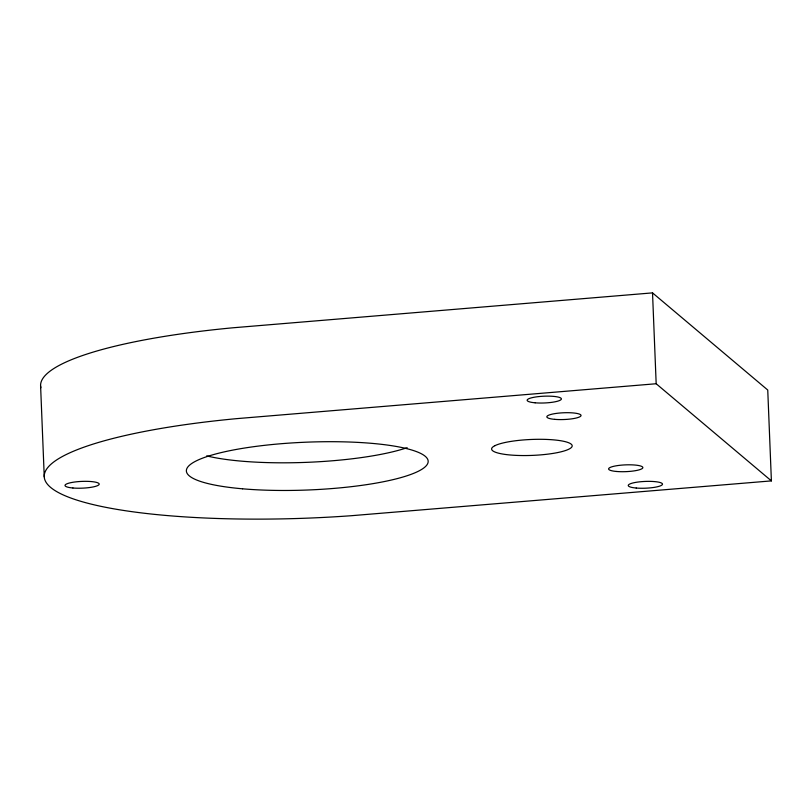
<?xml version="1.0" encoding="UTF-8"?>
<svg xmlns="http://www.w3.org/2000/svg" width="812" height="812" viewBox="0 0 812 812"><rect width="100%" height="100%" fill="white"/><g stroke="black" fill="none" stroke-linecap="round" stroke-linejoin="round"><path stroke-width="1.22" d="M771.4 480.887L656.177 383.741L236.272 418.677A263.22 52.029 -2.3 0 0 50.618 487.393A263.22 52.029 -2.3 0 0 351.363 515.711L771.4 480.887L767.746 390.024L652.523 292.878L232.628 327.815A263.22 52.029 -2.3 0 0 40.864 387.76M652.523 292.878L656.177 383.741M40.6 385.954L44.254 476.827M407.147 447.686A121.008 23.924 -2.3 0 1 206.674 455.877M494.894 445.686L494.112 446.113A40.336 7.978 -2.3 0 0 503.734 454.212L505.277 454.446A40.336 7.978 -2.3 0 0 564.776 450.772A40.336 7.978 -2.3 0 0 551.652 439.708A40.336 7.978 -2.3 0 0 494.894 445.686M72.928 487.992A17.143 3.39 -2.3 0 0 99.206 484.256A17.143 3.39 -2.3 0 0 74.146 482.084A17.143 3.39 -2.3 0 0 72.928 487.992M242.555 488.804A121.008 23.924 -2.3 0 0 428.066 462.393A121.008 23.924 -2.3 0 0 251.131 447.047A121.008 23.924 -2.3 0 0 242.555 488.804M616.562 471.478A17.143 3.39 -2.3 0 0 642.85 467.732A17.143 3.39 -2.3 0 0 617.78 465.56A17.143 3.39 -2.3 0 0 616.562 471.478M554.758 419.357A17.143 3.39 -2.3 0 0 581.037 415.622A17.143 3.39 -2.3 0 0 555.966 413.45A17.143 3.39 -2.3 0 0 554.758 419.357M535.108 402.803A17.143 3.39 -2.3 0 0 561.386 399.057A17.143 3.39 -2.3 0 0 536.326 396.885A17.143 3.39 -2.3 0 0 535.108 402.803M636.212 488.032A17.143 3.39 -2.3 0 0 662.49 484.297A17.143 3.39 -2.3 0 0 637.42 482.115A17.143 3.39 -2.3 0 0 636.212 488.032"/></g></svg>
